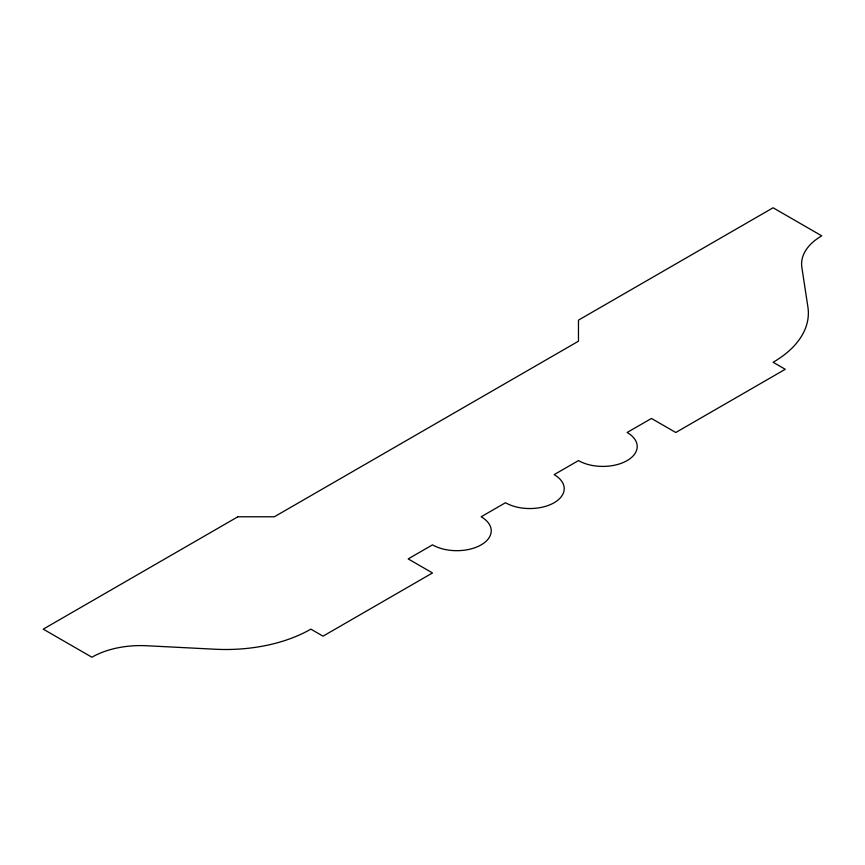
<?xml version="1.0" encoding="UTF-8"?>
<svg xmlns="http://www.w3.org/2000/svg" width="865" height="865" viewBox="0 0 865 865"><rect width="100%" height="100%" fill="white"/><g stroke="black" fill="none" stroke-linecap="round" stroke-linejoin="round"><path stroke-width="1.3" d="M237.875 516.773L43.25 629.136L91.906 657.227A68.811 39.725 0 0 1 146.596 645.744L215.147 649.237A120.419 69.524 0 0 0 310.859 629.136L323.023 636.164L432.5 572.954L408.172 558.909L432.5 544.864A34.405 19.863 0 0 0 481.156 544.864A34.405 19.863 0 0 0 481.156 516.773L505.484 502.727A34.405 19.863 0 0 0 554.141 502.727A34.405 19.863 0 0 0 554.141 474.636L578.469 460.591A34.405 19.863 0 0 0 627.125 460.591A34.405 19.863 0 0 0 627.125 432.5L651.453 418.455L675.781 432.5L785.258 369.29L773.094 362.273A120.419 69.524 0 0 0 807.899 307.01L801.866 267.436A68.811 39.725 0 0 1 821.75 235.864L773.094 207.773L578.469 320.137L578.469 341.199L274.367 516.773L237.875 516.773"/></g></svg>
